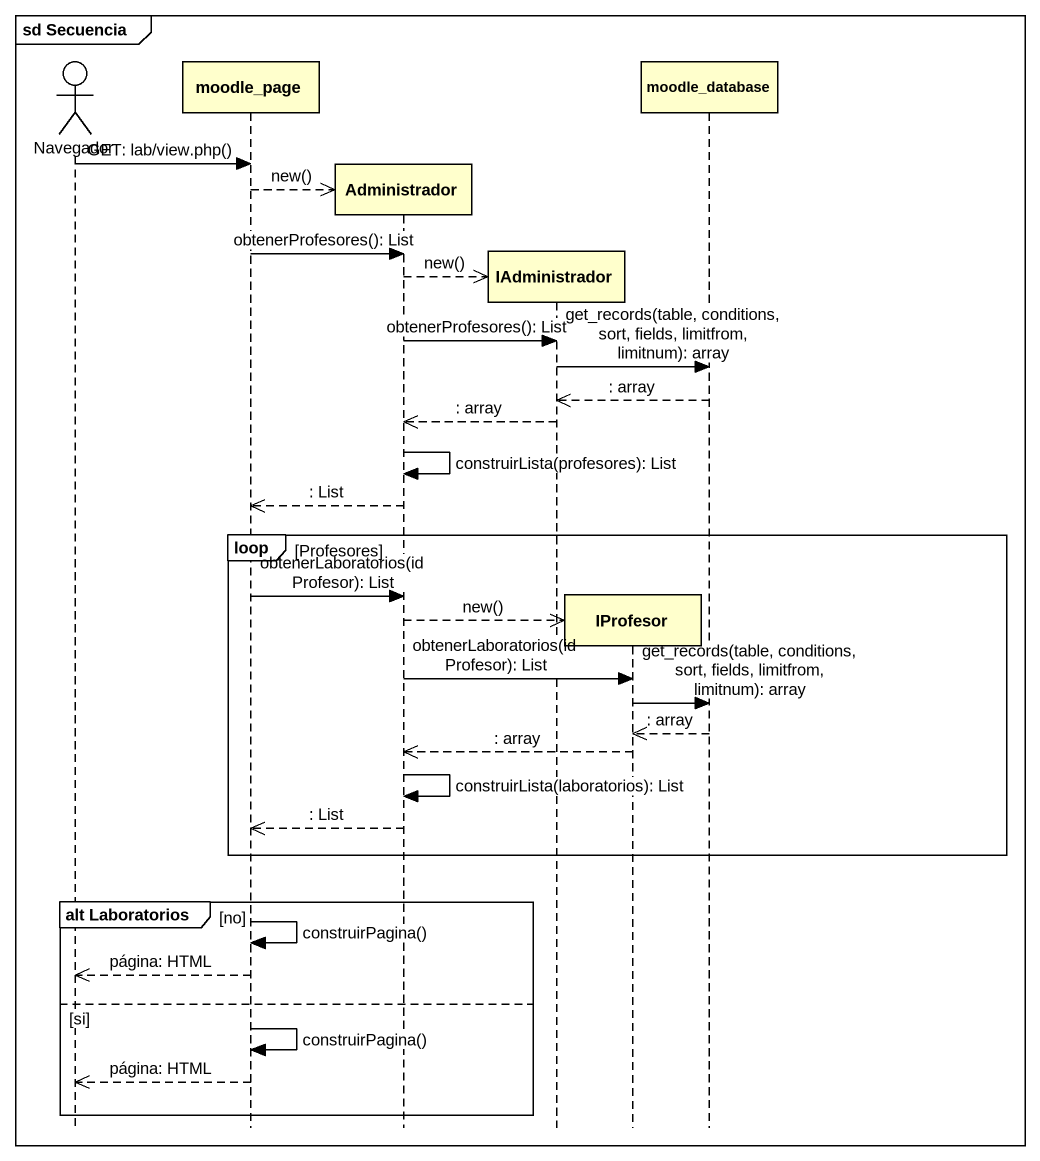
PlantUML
@startuml
mainframe sd Secuencia
hide footbox
actor Navegador
participant moodle_page
participant Administrador
participant IAdministrador
participant IProfesor
participant moodle_database

Navegador -> moodle_page : GET: lab/view.php()
moodle_page -->> Administrador ** : new()
moodle_page -> Administrador : obtenerProfesores(): List
Administrador -->> IAdministrador ** : new()
Administrador -> IAdministrador : obtenerProfesores(): List
IAdministrador -> moodle_database : get_records(table, conditions, sort, fields, limitfrom, limitnum): array
moodle_database -->> IAdministrador : : array
IAdministrador -->> Administrador : : array
Administrador -> Administrador : construirLista(profesores): List
Administrador -->> moodle_page : : List
loop Profesores
  moodle_page -> Administrador : obtenerLaboratorios(idProfesor): List
  Administrador -->> IProfesor ** : new()
  Administrador -> IProfesor : obtenerLaboratorios(idProfesor): List
  IProfesor -> moodle_database : get_records(table, conditions, sort, fields, limitfrom, limitnum): array
  moodle_database -->> IProfesor : : array
  IProfesor -->> Administrador : : array
  Administrador -> Administrador : construirLista(laboratorios): List
  Administrador -->> moodle_page : : List
end
group alt Laboratorios [no]
  moodle_page -> moodle_page : construirPagina()
  moodle_page -->> Navegador : página: HTML
else si
  moodle_page -> moodle_page : construirPagina()
  moodle_page -->> Navegador : página: HTML
end
@enduml
